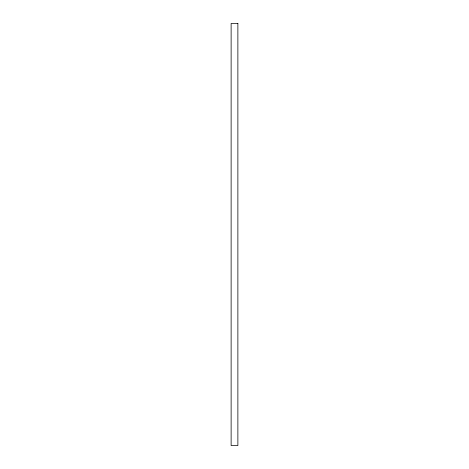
<?xml version="1.0" encoding="UTF-8"?>
<svg xmlns="http://www.w3.org/2000/svg" width="469" height="469" viewBox="0 0 469 469"><rect width="100%" height="100%" fill="white"/><g stroke="black" fill="none" stroke-linecap="round" stroke-linejoin="round"><path stroke-width="0.7" d="M237.877 23.45L231.123 23.45L231.123 445.55L237.877 445.55L237.877 23.45"/></g></svg>
